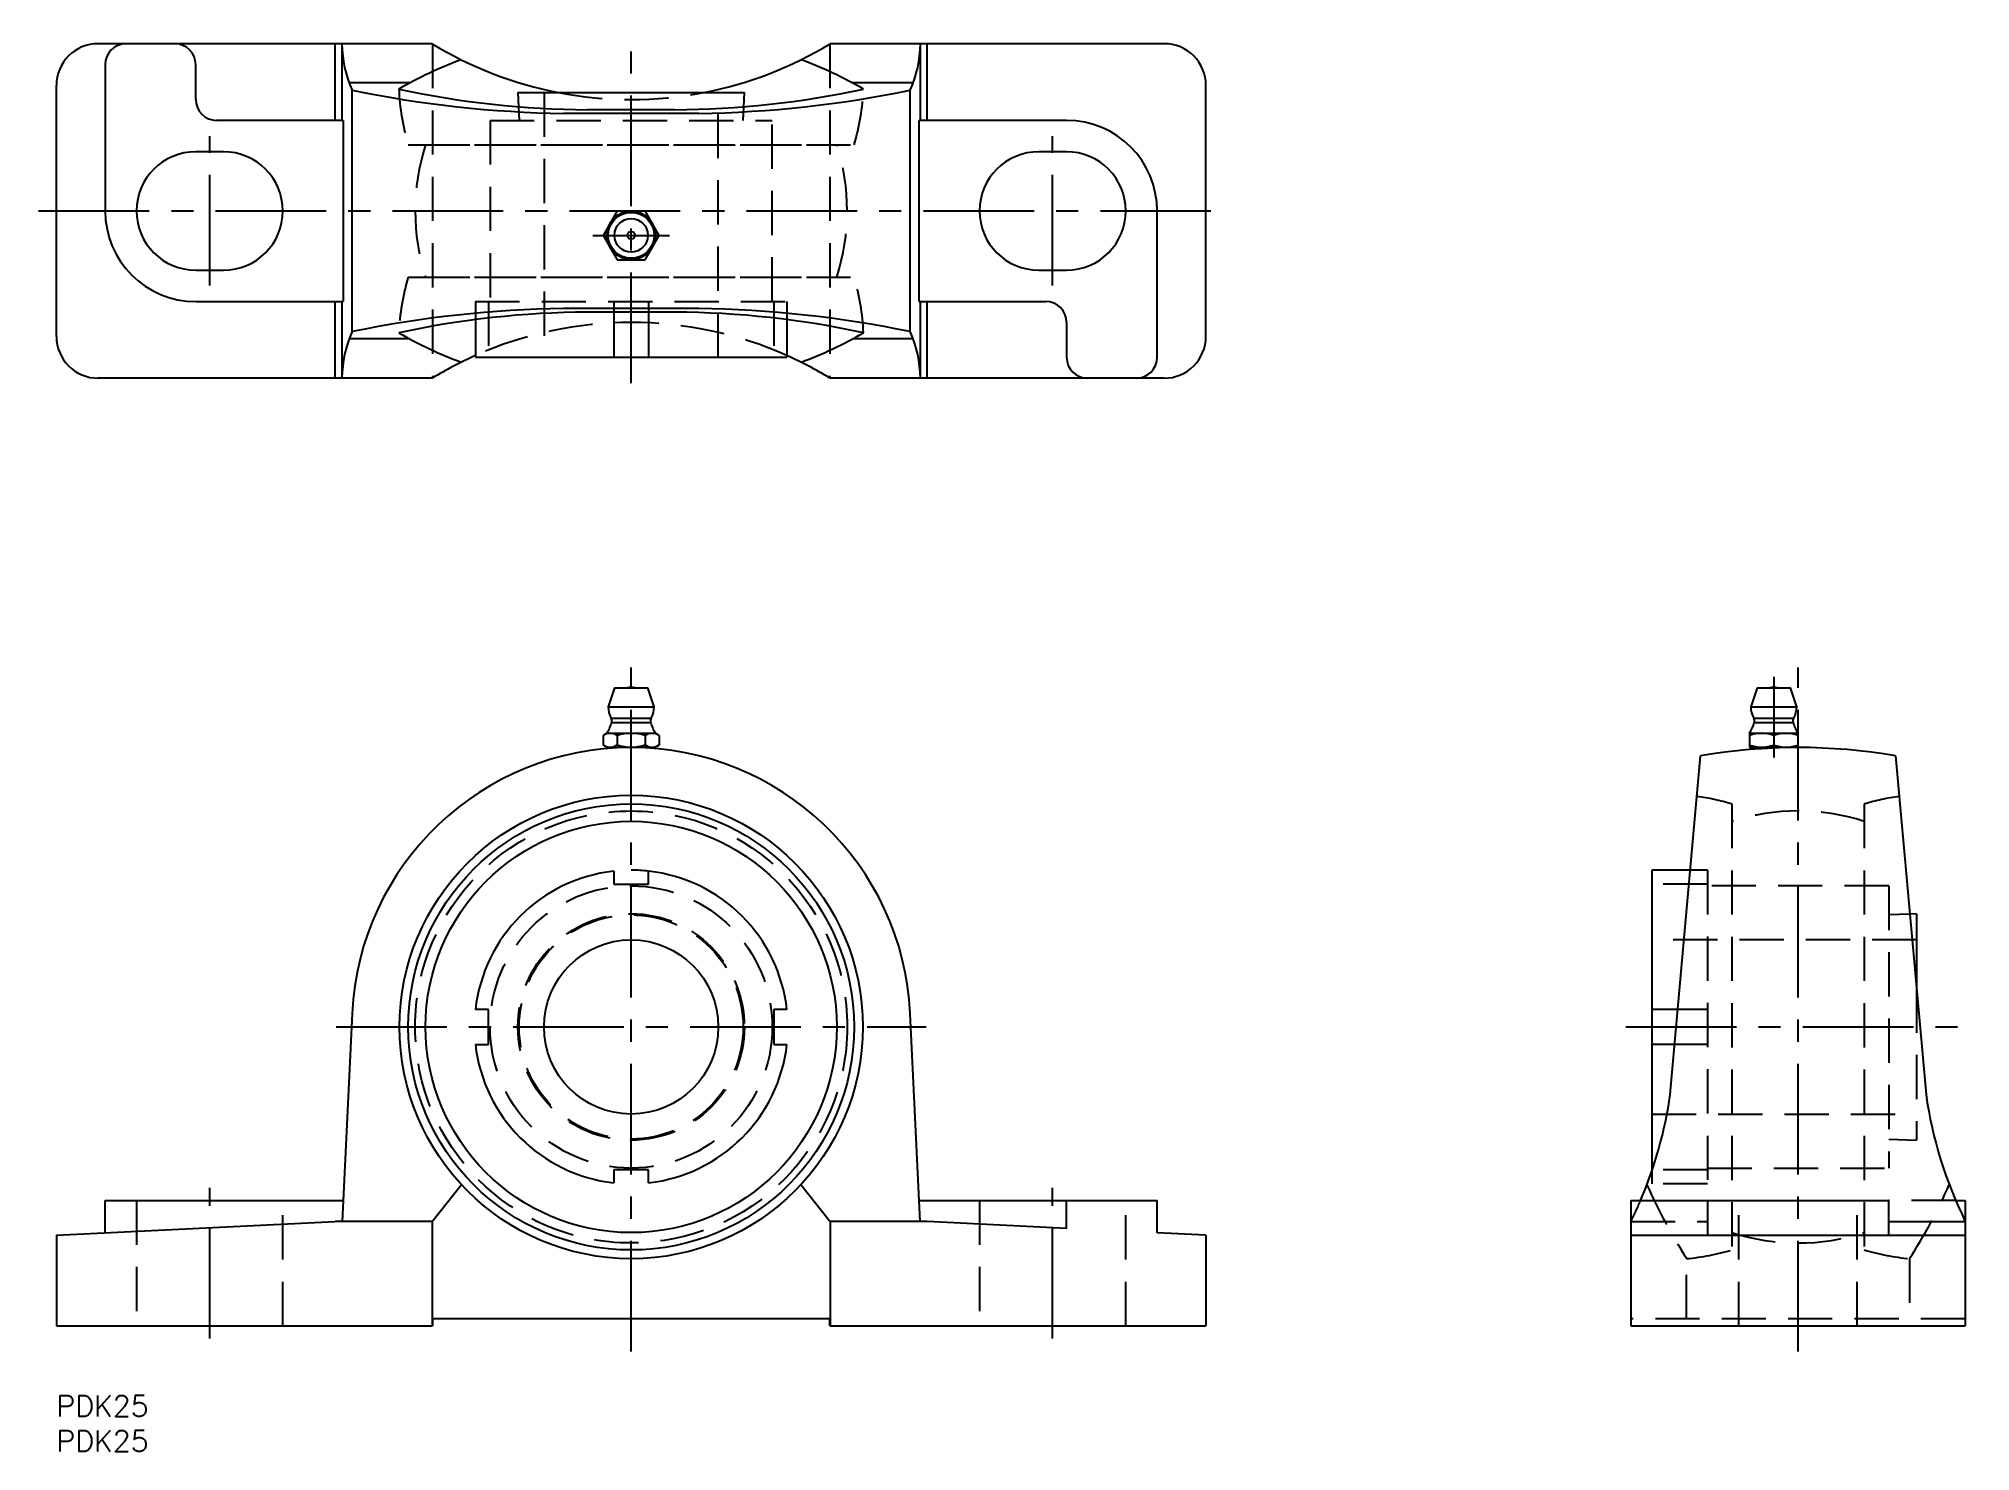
# Model space of a CAD drawing. Extents: x -3 to 275, y -8 to 195.
import ezdxf

# ---------------------------------------------------------------- set-up
doc = ezdxf.new("R2010")
doc.units = 0
doc.header["$LTSCALE"] = 0.5
doc.linetypes.add('CENTER', pattern=[50.8, 31.75, -6.35, 6.35, -6.35])
doc.linetypes.add('DASHED', pattern=[19.05, 12.7, -6.35])
for name, color, linetype in [('MSM_CENTER', 1, 'CENTER'), ('MSM_CONTINUOUS', 7, 'CONTINUOUS'), ('MSM_DASHED', 4, 'DASHED'), ('MSM_NARROW', 5, 'CONTINUOUS'), ('MSM_PART_NUMBER', 7, 'CONTINUOUS')]:
    doc.layers.add(name, color=color, linetype=linetype)
doc.styles.get("Standard").update_dxf_attribs({"font": 'txt.shx', "height": 3, "bigfont": 'bigfont.shx'})

msp = doc.modelspace()

# ---------------------------------------------------------------- linework, layer by layer
at = {"layer": 'MSM_CENTER'}
for p, q in [((82.5, 145.27), (82.5, 194.72)), ((22, 159.29), (22, 180.71)), ((143, 159.29), (143, 180.71)), ((-2.55, 170), (167.55, 170)), ((76.99, 166.5), (88.01, 166.5)), ((82.5, 6.33), (82.5, 104.47)), ((246.5, 103.13), (246.5, 91.57)), ((250, 6.33), (250, 104.47)), ((40.16, 52.9), (124.84, 52.9)), ((225.27, 52.9), (274.73, 52.9)), ((22, 8.2), (22, 29.8)), ((143, 8.2), (143, 29.8))]:
    msp.add_line(p, q, dxfattribs=at)
at = {"layer": 'MSM_CONTINUOUS'}
for p, q in [((53.93, 194), (6, 194)), ((40.01, 183), (40.01, 194)), ((41, 183), (41, 194)), ((159, 194), (111.07, 194)), ((124, 194), (124, 183)), ((124.99, 183), (124.99, 194)), ((7, 191), (7, 170)), ((20, 186), (20, 191)), ((0, 152), (0, 188)), ((50.71, 188.37), (42.02, 188.37)), ((42.45, 152.68), (42.45, 187.32)), ((66.25, 187), (98.75, 187)), ((66.25, 187), (66.34, 184.95)), ((98.66, 184.95), (98.75, 187)), ((122.98, 188.37), (114.29, 188.37)), ((122.55, 152.68), (122.55, 187.32)), ((165, 152), (165, 188)), ((92.19, 184), (72.81, 184)), ((88.76, 184.52), (76.24, 184.52)), ((41.15, 183), (23, 183)), ((41.15, 183), (41.15, 157)), ((145, 183), (123.85, 183)), ((123.85, 157), (123.85, 183)), ((24, 178.5), (20, 178.5)), ((145, 178.5), (141, 178.5)), ((80.48, 170), (78.46, 166.5)), ((80.48, 170), (84.52, 170)), ((86.54, 166.5), (84.52, 170)), ((158, 149), (158, 170)), ((78.46, 166.5), (80.48, 163)), ((84.52, 163), (86.54, 166.5)), ((20, 161.5), (24, 161.5)), ((80.48, 163), (84.52, 163)), ((141, 161.5), (145, 161.5)), ((20, 157), (41.15, 157)), ((40.01, 146), (40.01, 157)), ((41, 146), (41, 157)), ((92.19, 156), (72.81, 156)), ((88.76, 155.48), (76.24, 155.48)), ((80, 155.48), (80, 149)), ((85, 155.48), (85, 149)), ((123.85, 157), (142, 157)), ((124, 157), (124, 146)), ((124.99, 146), (124.99, 157)), ((60.14, 154.4), (60.14, 149)), ((104.86, 154.4), (104.86, 149)), ((145, 154), (145, 149)), ((50.71, 151.63), (42.02, 151.63)), ((122.98, 151.63), (114.29, 151.63)), ((60.14, 149), (104.86, 149)), ((53.93, 146), (6, 146)), ((159, 146), (111.07, 146)), ((80.1, 101.55), (79.2, 98.85)), ((80.1, 101.55), (84.9, 101.55)), ((85.8, 98.85), (84.9, 101.55)), ((244.1, 101.55), (243.2, 98.85)), ((244.1, 101.55), (248.9, 101.55)), ((249.8, 98.85), (248.9, 101.55)), ((79.2, 98.85), (85.8, 98.85)), ((79.63, 97.22), (85.37, 97.22)), ((243.2, 98.85), (249.8, 98.85)), ((243.63, 97.22), (249.37, 97.22)), ((78.46, 94.74), (78.46, 93.36)), ((79, 95.05), (78.7, 94.87)), ((79, 95.05), (86, 95.05)), ((79.7, 96.6), (85.3, 96.6)), ((80.48, 94.74), (80.48, 93.36)), ((84.52, 94.74), (84.52, 93.36)), ((86.3, 94.87), (86, 95.05)), ((86.54, 94.74), (86.54, 93.36)), ((243, 95.05), (243, 93.05)), ((243, 95.05), (250, 95.05)), ((243.7, 96.6), (249.3, 96.6)), ((78.7, 93.23), (79, 93.05)), ((79, 93.05), (86, 93.05)), ((79.2, 93.05), (79.2, 92.86)), ((85.8, 92.86), (85.8, 93.05)), ((86, 93.05), (86.3, 93.23)), ((231.63, 43.2), (236, 91.81)), ((243, 93.05), (250, 93.05)), ((243.2, 93.05), (243.2, 92.72)), ((249.8, 93), (249.8, 93.05)), ((264, 91.81), (268.37, 43.2)), ((80, 75.26), (80, 73.4)), ((85, 73.4), (85, 75.26)), ((229, 75.4), (229, 32.2)), ((234.53, 75.4), (229, 75.4)), ((80, 73.4), (85, 73.4)), ((267, 69.15), (266.04, 69.11)), ((267, 69.15), (267, 58.41)), ((42.45, 54.84), (41, 25)), ((62, 55.4), (60.14, 55.4)), ((62, 50.4), (62, 55.4)), ((103, 55.4), (103, 50.4)), ((104.86, 55.4), (103, 55.4)), ((124, 25), (122.55, 54.84)), ((232.73, 55.4), (229, 55.4)), ((60.14, 50.4), (62, 50.4)), ((103, 50.4), (104.86, 50.4)), ((232.28, 50.4), (229, 50.4)), ((80, 32.4), (80, 30.54)), ((85, 32.4), (80, 32.4)), ((85, 30.54), (85, 32.4)), ((7, 28), (41.15, 28)), ((7, 23.35), (7, 28)), ((53.93, 25), (58.13, 30.28)), ((106.87, 30.28), (111.07, 25)), ((123.85, 28), (158, 28)), ((145, 24), (145, 28)), ((158, 23.35), (158, 28)), ((226, 28), (263, 28)), ((226, 28), (226, 10)), ((263, 23), (263, 28)), ((272.62, 28), (274, 28)), ((274, 28), (274, 10)), ((0, 23), (40.01, 25)), ((53.93, 25), (40.01, 25)), ((53.93, 25), (53.93, 10)), ((124.99, 25), (111.07, 25)), ((111.07, 25), (111.07, 10)), ((145, 24), (124.99, 25)), ((263, 25), (274, 25)), ((0, 23), (0, 10)), ((165, 23), (158, 23.35)), ((165, 23), (165, 10)), ((226, 23), (274, 23)), ((0, 10), (54, 10)), ((54, 11), (54, 10)), ((111, 11), (54, 11)), ((111, 10), (111, 11)), ((111, 10), (165, 10)), ((226, 10), (274, 10))]:
    msp.add_line(p, q, dxfattribs=at)
for centre, radius in [((82.5, 166.5), 3.5), ((82.5, 166.5), 3.3), ((82.5, 166.5), 2.4), ((82.5, 166.5), 0.555), ((82.5, 52.9), 33.25), ((82.5, 52.9), 32), ((82.5, 52.9), 29.51), ((82.5, 52.9), 12.5)]:
    msp.add_circle(centre, radius, dxfattribs=at)
for centre, radius, start, end in [((6, 188), 6, 90, 180), ((10, 191), 3, 90, 180), ((17, 191), 3, 360, 90), ((57.78, 194.14), 16.79, 180.4757, 203.9702), ((78.86, 135.79), 59.63, 110.3568, 119.8783), ((82.5, 241), 55, 238.7096, 259.0575), ((82.5, 241), 55, 280.9425, 301.2904), ((86.14, 135.79), 59.63, 60.1217, 69.6432), ((107.22, 194.14), 16.79, 336.0298, 359.5243), ((159, 188), 6, 0, 90), ((23, 186), 3, 180, 270), ((75.31, 347.36), 163.38, 258.396, 269.1222), ((76.86, 314.91), 130.39, 257.7326, 269.7275), ((88.14, 314.91), 130.39, 270.2725, 282.2674), ((89.69, 347.36), 163.38, 270.8778, 281.604), ((145, 170), 13, 360, 90), ((20, 170), 8.5, 90, 270), ((24, 170), 8.5, 270, 90), ((141, 170), 8.5, 90, 270), ((145, 170), 8.5, 270, 90), ((20, 170), 13, 180, 270), ((75.31, -7.36), 163.38, 90.8778, 101.604), ((76.86, 25.09), 130.39, 90.2725, 102.2674), ((88.14, 25.09), 130.39, 77.7326, 89.7275), ((89.69, -7.36), 163.38, 78.396, 89.1222), ((142, 154), 3, 360, 90), ((57.78, 145.86), 16.79, 156.0298, 179.5243), ((107.22, 145.86), 16.79, 0.4757, 23.9702), ((6, 152), 6, 180, 270), ((78.86, 204.21), 59.63, 240.1217, 249.6432), ((86.14, 204.21), 59.63, 290.3568, 299.8783), ((159, 152), 6, 270, 0), ((82.5, 99), 55, 113.9888, 121.2904), ((82.5, 99), 55, 58.7096, 66.0112), ((148, 149), 3, 180, 270), ((155, 149), 3, 270, 0), ((82.5, 100.06), 1.59, 69.555, 110.445), ((246.5, 100.06), 1.59, 69.555, 110.445), ((82.5, 98.85), 3.3, 180, 209.6296), ((78.94, 96.82), 0.8, 343.7018, 29.6296), ((86.06, 96.82), 0.8, 150.3704, 196.2982), ((82.5, 98.85), 3.3, 330.3704, 360), ((246.5, 98.85), 3.3, 180, 209.6296), ((242.94, 96.82), 0.8, 343.7018, 29.6296), ((250.06, 96.82), 0.8, 150.3704, 196.2982), ((246.5, 98.85), 3.3, 330.3704, 360), ((79.47, 93.26), 1.79, 55.6158, 124.3842), ((73.95, 98.28), 6, 327.4036, 343.7018), ((82.5, 88.36), 6.69, 72.412, 107.588), ((85.53, 93.26), 1.79, 55.6158, 124.3842), ((91.05, 98.28), 6, 196.2982, 212.5964), ((237.95, 98.28), 6, 327.4036, 343.7018), ((244.75, 90), 5.05, 69.7438, 110.2562), ((248.25, 90), 5.05, 69.7438, 110.2562), ((255.05, 98.28), 6, 196.2982, 212.5964), ((82.5, 52.9), 40.1, 2.7761, 177.2239), ((79.47, 94.84), 1.79, 235.6158, 304.3842), ((82.5, 99.74), 6.69, 252.412, 287.588), ((85.53, 94.84), 1.79, 235.6158, 304.3842), ((250, 10), 83, 80.2892, 99.7108), ((244.75, 98.1), 5.05, 249.7438, 290.2562), ((248.25, 98.1), 5.05, 249.7438, 290.2562), ((82.5, 52.9), 22.5, 96.3794, 173.6206), ((82.5, 52.9), 22.5, 6.3794, 83.6206), ((82.5, 52.9), 22.5, 186.3794, 263.6206), ((82.5, 52.9), 22.5, 276.3794, 353.6206), ((172.23, 51.62), 60, 336.8179, 351.9321), ((327.77, 51.62), 60, 188.0679, 206.3374)]:
    msp.add_arc(centre, radius, start, end, dxfattribs=at)
at = {"layer": 'MSM_DASHED'}
for p, q in [((54, 193.96), (54, 146.04)), ((111, 193.96), (111, 146.04)), ((70, 187), (70, 149)), ((95, 149), (95, 187)), ((66.34, 184.95), (66.42, 183)), ((98.58, 183), (98.66, 184.95)), ((62.25, 183), (102.75, 183)), ((62.25, 183), (62.25, 157)), ((102.75, 157), (102.75, 183)), ((50.5, 179.5), (114.5, 179.5)), ((52.99, 179.5), (112.01, 179.5)), ((50.5, 160.5), (114.5, 160.5)), ((52.99, 160.5), (112.01, 160.5)), ((60.14, 157), (60.14, 154.4)), ((60.14, 157), (104.86, 157)), ((62, 157), (62, 149)), ((80, 157), (80, 155.48)), ((85, 157), (85, 155.48)), ((103, 157), (103, 149)), ((104.86, 157), (104.86, 154.4)), ((240.5, 84.9), (240.5, 20.9)), ((259.5, 84.9), (259.5, 20.9)), ((237, 75.4), (234.53, 75.4)), ((237, 75.4), (237, 30.4)), ((237, 73.4), (229, 73.4)), ((263, 73.15), (237, 73.15)), ((263, 73.15), (263, 32.65)), ((266.04, 69.11), (263, 68.98)), ((267, 65.4), (229, 65.4)), ((267, 58.41), (267, 36.65)), ((237, 55.4), (232.73, 55.4)), ((237, 50.4), (232.28, 50.4)), ((229, 40.4), (267, 40.4)), ((263, 36.82), (267, 36.65)), ((237, 32.4), (229, 32.4)), ((229, 32.2), (229, 30.4)), ((237, 32.65), (263, 32.65)), ((11.5, 28), (11.5, 10)), ((32.5, 10), (32.5, 28)), ((132.5, 28), (132.5, 10)), ((153.5, 10), (153.5, 28)), ((237, 30.4), (229, 30.4)), ((237, 28), (237, 23)), ((241.5, 10), (241.5, 28)), ((258.5, 10), (258.5, 28)), ((272.62, 28), (263, 28)), ((226, 25), (237, 25)), ((234, 11), (234, 19.65)), ((266, 19.65), (266, 11)), ((273.96, 11), (226.04, 11)), ((226.04, 10), (226.04, 11)), ((273.96, 11), (273.96, 10))]:
    msp.add_line(p, q, dxfattribs=at)
for radius in [31, 20.25, 16.25, 16.08]:
    msp.add_circle((82.5, 52.9), radius, dxfattribs=at)
for centre, radius, start, end in [((82.5, 189.01), 33.38, 182.5864, 196.5447), ((82.5, 241), 55, 259.0575, 280.9425), ((82.5, 189.01), 33.38, 343.4553, 357.4136), ((82.5, 170), 31, 162.1545, 197.8455), ((82.5, 170), 31, 342.1545, 17.8455), ((82.5, 150.99), 33.38, 163.4553, 177.4136), ((82.5, 150.99), 33.38, 2.5864, 16.5447), ((82.5, 99), 55, 66.0112, 113.9888), ((230.99, 52.89), 33.39, 73.4558, 82.2825), ((269.01, 52.89), 33.39, 97.7175, 106.5442), ((250, 52.9), 31, 72.1545, 107.8455), ((172.23, 51.62), 60, 333.6626, 336.8179), ((298.28, 61.03), 76.44, 203.7363, 212.7728), ((201.72, 61.03), 76.44, 327.2272, 336.2637), ((250, 52.9), 31, 252.1545, 287.8455), ((230.99, 52.91), 33.39, 275.1677, 286.5442), ((269.01, 52.91), 33.39, 253.4558, 264.8323)]:
    msp.add_arc(centre, radius, start, end, dxfattribs=at)
at = {"layer": 'MSM_NARROW'}
msp.add_arc((82.5, 52.9), 22.5, 83.6206, 90, dxfattribs=at)

# ---------------------------------------------------------------- texts
at = {"layer": 'MSM_PART_NUMBER'}
for p in [(0, -3), (0, -8)]:
    msp.add_text('PDK25', height=3, dxfattribs=at).set_placement(p)

doc.saveas('drawing.dxf')
